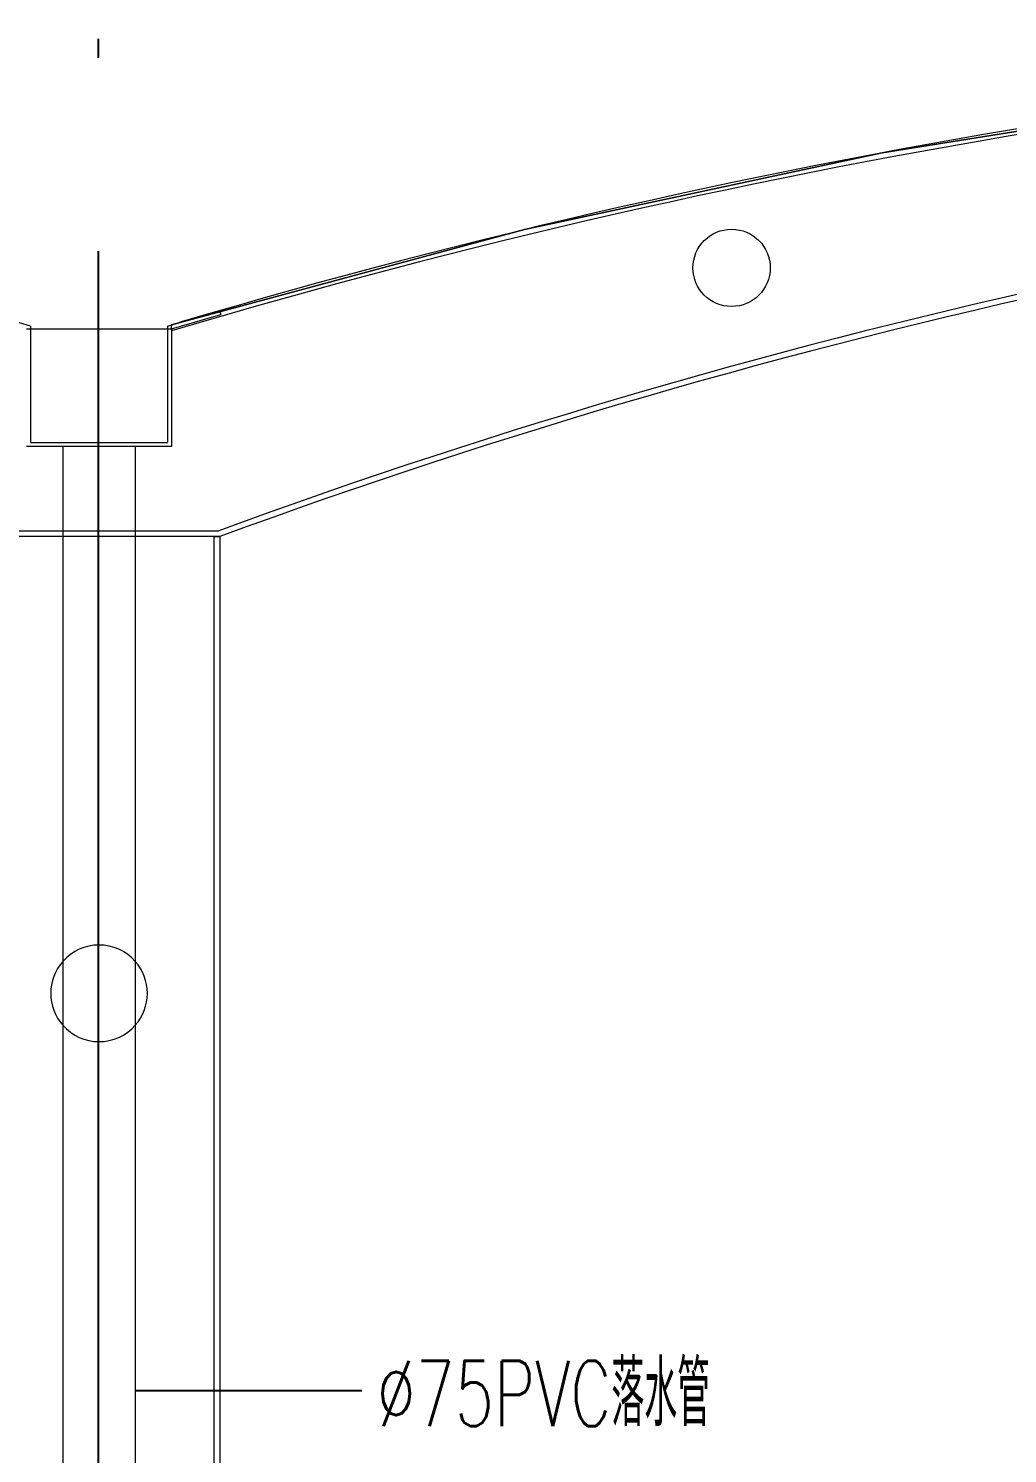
# Model space of a CAD drawing. Header units: millimetres. Extents: x -145765 to 32960, y 14307 to 133157.
# Drawn here: x 6301 to 7315, y 43460 to 44936 of the extents above; entities that cross this region are included whole.
import ezdxf

# ---------------------------------------------------------------- set-up
doc = ezdxf.new("R2010")
doc.units = ezdxf.units.MM
doc.header["$LTSCALE"] = 1000
doc.linetypes.add('DOTE', pattern=[2.42, 2, -0.2, 0.02, -0.2])
for name, color, linetype in [('A-AXIS-DOTE', 14, 'DOTE'), ('A-HATCH-1', 252, 'Continuous'), ('A-LIN-V', 9, 'Continuous'), ('PH-2D63', 86, 'Continuous')]:
    doc.layers.add(name, color=color, linetype=linetype)
doc.styles.add('标注', font='romans.shx', dxfattribs={"width": 0.7, "bigfont": 'gbcbig.shx'})
doc.dimstyles.new('ISO-25(标注）', dxfattribs={"dimtxt": 3.5, "dimasz": 0.5, "dimexe": 0.8, "dimexo": 0.5, "dimgap": 0.6, "dimtad": 1, "dimdec": 0, "dimzin": 1, "dimtxsty": '标注', "dimblk": 'ARCHTICK', "dimcen": 0, "dimclrd": 3, "dimclre": 3, "dimclrt": 256, "dimadec": 0, "dimazin": 0, "dimtfac": 0.8, "dimtdec": 0, "dimtofl": 0, "dimtmove": 2, "dimatfit": 3, "dimfxl": 0, "dimarcsym": 0})

# ---------------------------------------------------------------- blocks, each defined once
blk = doc.blocks.new('_ArchTick')
at = {"color": 0, "linetype": 'ByBlock', "const_width": 0.4}
blk.add_lwpolyline([(-0.5, -0.5), (0.5, 0.5)], dxfattribs=at)

msp = doc.modelspace()

# ---------------------------------------------------------------- linework, layer by layer
at = {"layer": 'A-AXIS-DOTE'}
msp.add_line((6374, 40285.2), (6374, 47243.3), dxfattribs=at)
at = {"layer": 'A-HATCH-1', "lineweight": 9, "extrusion": (0, 1, 0)}
for p, q in [((7185.2, 44807), (7559.1, 44867.1)), ((7559.1, 44867.1), (7185.2, 44807)), ((7559.1, 44867.1), (7185.2, 44807)), ((7185.2, 44807), (7559.1, 44867.1)), ((7185.2, 44807), (7559.1, 44867.1)), ((7559.1, 44867.1), (7185.2, 44807)), ((7559.1, 44867.1), (7185.2, 44807)), ((7185.2, 44807), (7559.1, 44867.1)), ((7185.2, 44807), (7559.1, 44867.1)), ((7559.1, 44867.1), (7185.2, 44807)), ((7559.1, 44867.1), (7185.2, 44807)), ((7185.2, 44807), (7559.1, 44867.1)), ((7185.2, 44807), (7559.1, 44867.1)), ((7559.1, 44867.1), (7185.2, 44807)), ((7559.1, 44867.1), (7185.2, 44807)), ((7185.2, 44807), (7559.1, 44867.1)), ((7185.2, 44807), (7559.1, 44867.1)), ((7559.1, 44867.1), (7185.2, 44807)), ((7559.1, 44867.1), (7185.2, 44807)), ((7185.2, 44807), (7559.1, 44867.1)), ((7185.2, 44807), (7559.1, 44867.1)), ((7559.1, 44867.1), (7185.2, 44807)), ((7559.1, 44867.1), (7185.2, 44807)), ((7185.2, 44807), (7559.1, 44867.1)), ((7559.1, 44867.1), (7185.2, 44807)), ((7185.2, 44807), (7559.1, 44867.1)), ((7559.1, 44867.1), (7185.2, 44807)), ((7185.2, 44807), (7559.1, 44867.1)), ((7559.1, 44867.1), (7185.2, 44807)), ((7185.2, 44807), (7559.1, 44867.1)), ((7559.1, 44867.1), (7185.2, 44807)), ((7185.2, 44807), (7559.1, 44867.1)), ((7185.2, 44807), (7559.1, 44867.1)), ((7559.1, 44867.1), (7185.2, 44807)), ((7559.1, 44867.1), (7185.2, 44807)), ((7185.2, 44807), (7559.1, 44867.1)), ((7185.2, 44807), (7559.1, 44867.1)), ((7559.1, 44867.1), (7185.2, 44807)), ((7559.1, 44867.1), (7185.2, 44807)), ((7185.2, 44807), (7559.1, 44867.1)), ((7185.2, 44807), (7559.1, 44867.1)), ((7559.1, 44867.1), (7185.2, 44807)), ((7559.1, 44867.1), (7185.2, 44807)), ((7185.2, 44807), (7559.1, 44867.1)), ((7185.2, 44807), (7559.1, 44867.1)), ((7559.1, 44867.1), (7185.2, 44807)), ((7559.1, 44867.1), (7185.2, 44807)), ((7185.2, 44807), (7559.1, 44867.1)), ((7185.2, 44807), (7559.1, 44867.1)), ((7559.1, 44867.1), (7185.2, 44807)), ((7559.1, 44867.1), (7185.2, 44807)), ((7185.2, 44807), (7559.1, 44867.1)), ((7185.2, 44807), (7559.1, 44867.1)), ((7559.1, 44867.1), (7185.2, 44807)), ((7559.1, 44867.1), (7185.2, 44807)), ((7185.2, 44807), (7559.1, 44867.1)), ((7185.2, 44807), (7559.1, 44867.1)), ((7559.1, 44867.1), (7185.2, 44807)), ((7559.1, 44867.1), (7185.2, 44807)), ((7185.2, 44807), (7559.1, 44867.1)), ((7185.2, 44807), (7559.1, 44867.1)), ((7559.1, 44867.1), (7185.2, 44807)), ((7559.1, 44867.1), (7185.2, 44807)), ((7185.2, 44807), (7559.1, 44867.1)), ((7559.1, 44867.1), (7185.2, 44807)), ((7185.2, 44807), (7559.1, 44867.1)), ((7559.1, 44867.1), (7185.2, 44807)), ((7185.2, 44807), (7559.1, 44867.1)), ((7559.1, 44867.1), (7185.2, 44807)), ((7185.2, 44807), (7559.1, 44867.1)), ((7559.1, 44867.1), (7185.2, 44807)), ((7185.2, 44807), (7559.1, 44867.1)), ((7185.2, 44807), (7559.1, 44867.1)), ((7559.1, 44867.1), (7185.2, 44807)), ((7559.1, 44867.1), (7185.2, 44807)), ((7185.2, 44807), (7559.1, 44867.1)), ((7185.2, 44807), (7559.1, 44867.1)), ((7559.1, 44867.1), (7185.2, 44807)), ((7559.1, 44867.1), (7185.2, 44807)), ((7185.2, 44807), (7559.1, 44867.1)), ((7185.2, 44807), (7559.1, 44867.1)), ((7559.1, 44867.1), (7185.2, 44807)), ((7559.1, 44867.1), (7185.2, 44807)), ((7185.2, 44807), (7559.1, 44867.1)), ((7185.2, 44807), (7559.1, 44867.1)), ((7559.1, 44867.1), (7185.2, 44807)), ((7559.1, 44867.1), (7185.2, 44807)), ((7185.2, 44807), (7559.1, 44867.1)), ((7185.2, 44807), (7559.1, 44867.1)), ((7559.1, 44867.1), (7185.2, 44807)), ((7559.1, 44867.1), (7185.2, 44807)), ((7185.2, 44807), (7559.1, 44867.1)), ((7185.2, 44807), (7559.1, 44867.1)), ((7559.1, 44867.1), (7185.2, 44807)), ((7559.1, 44867.1), (7185.2, 44807)), ((7185.2, 44807), (7559.1, 44867.1)), ((7185.2, 44807), (7559.1, 44867.1)), ((7559.1, 44867.1), (7185.2, 44807)), ((7559.1, 44867.1), (7185.2, 44807)), ((7185.2, 44807), (7559.1, 44867.1)), ((7185.2, 44807), (7559.1, 44867.1)), ((7559.1, 44867.1), (7185.2, 44807)), ((7559.1, 44867.1), (7185.2, 44807)), ((7185.2, 44807), (7559.1, 44867.1)), ((7559.1, 44867.1), (7185.2, 44807)), ((7185.2, 44807), (7559.1, 44867.1)), ((7559.1, 44867.1), (7185.2, 44807)), ((7185.2, 44807), (7559.1, 44867.1)), ((7559.1, 44867.1), (7185.2, 44807)), ((7185.2, 44807), (7559.1, 44867.1)), ((7559.1, 44867.1), (7185.2, 44807)), ((7185.2, 44807), (7559.1, 44867.1)), ((7185.2, 44807), (7559.1, 44867.1)), ((7559.1, 44867.1), (7185.2, 44807)), ((7559.1, 44867.1), (7185.2, 44807)), ((7185.2, 44807), (7559.1, 44867.1)), ((7185.2, 44807), (7559.1, 44867.1)), ((7559.1, 44867.1), (7185.2, 44807)), ((7559.1, 44867.1), (7185.2, 44807)), ((7185.2, 44807), (7559.1, 44867.1)), ((7185.2, 44807), (7559.1, 44867.1)), ((7559.1, 44867.1), (7185.2, 44807)), ((7559.1, 44867.1), (7185.2, 44807)), ((7185.2, 44807), (7559.1, 44867.1)), ((7185.2, 44807), (7559.1, 44867.1)), ((7559.1, 44867.1), (7185.2, 44807)), ((7559.1, 44867.1), (7185.2, 44807)), ((7185.2, 44807), (7559.1, 44867.1)), ((7185.2, 44807), (7559.1, 44867.1)), ((7559.1, 44867.1), (7185.2, 44807)), ((7559.1, 44867.1), (7185.2, 44807)), ((7185.2, 44807), (7559.1, 44867.1)), ((7185.2, 44807), (7559.1, 44867.1)), ((7559.1, 44867.1), (7185.2, 44807)), ((7559.1, 44867.1), (7185.2, 44807)), ((7185.2, 44807), (7559.1, 44867.1)), ((7185.2, 44807), (7559.1, 44867.1)), ((7559.1, 44867.1), (7185.2, 44807)), ((7559.1, 44867.1), (7185.2, 44807)), ((7185.2, 44807), (7559.1, 44867.1)), ((7185.2, 44807), (7559.1, 44867.1)), ((7559.1, 44867.1), (7185.2, 44807)), ((7559.1, 44867.1), (7185.2, 44807)), ((7185.2, 44807), (7559.1, 44867.1)), ((7559.1, 44867.1), (7185.2, 44807)), ((7185.2, 44807), (7559.1, 44867.1)), ((7559.1, 44867.1), (7185.2, 44807)), ((7185.2, 44807), (7559.1, 44867.1)), ((7559.1, 44867.1), (7185.2, 44807)), ((7185.2, 44807), (7559.1, 44867.1)), ((7559.1, 44867.1), (7185.2, 44807)), ((7185.2, 44807), (7559.1, 44867.1)), ((7185.2, 44807), (7559.1, 44867.1)), ((7559.1, 44867.1), (7185.2, 44807)), ((7559.1, 44867.1), (7185.2, 44807)), ((7185.2, 44807), (7559.1, 44867.1)), ((7185.2, 44807), (7559.1, 44867.1)), ((7559.1, 44867.1), (7185.2, 44807)), ((7559.1, 44867.1), (7185.2, 44807)), ((7185.2, 44807), (7559.1, 44867.1)), ((7185.2, 44807), (7559.1, 44867.1)), ((7559.1, 44867.1), (7185.2, 44807)), ((7559.1, 44867.1), (7185.2, 44807)), ((7185.2, 44807), (7559.1, 44867.1)), ((7185.2, 44807), (7559.1, 44867.1)), ((7559.1, 44867.1), (7185.2, 44807)), ((7559.1, 44867.1), (7185.2, 44807)), ((7185.2, 44807), (7559.1, 44867.1)), ((7185.2, 44807), (7559.1, 44867.1)), ((7559.1, 44867.1), (7185.2, 44807)), ((7559.1, 44867.1), (7185.2, 44807)), ((7185.2, 44807), (7559.1, 44867.1)), ((7185.2, 44807), (7559.1, 44867.1)), ((7559.1, 44867.1), (7185.2, 44807)), ((7559.1, 44867.1), (7185.2, 44807)), ((7185.2, 44807), (7559.1, 44867.1)), ((7185.2, 44807), (7559.1, 44867.1)), ((7559.1, 44867.1), (7185.2, 44807)), ((7559.1, 44867.1), (7185.2, 44807)), ((7185.2, 44807), (7559.1, 44867.1)), ((7185.2, 44807), (7559.1, 44867.1)), ((7559.1, 44867.1), (7185.2, 44807)), ((7559.1, 44867.1), (7185.2, 44807)), ((7185.2, 44807), (7559.1, 44867.1)), ((7559.1, 44867.1), (7185.2, 44807)), ((7185.2, 44807), (7559.1, 44867.1)), ((7559.1, 44867.1), (7185.2, 44807)), ((7185.2, 44807), (7559.1, 44867.1)), ((7559.1, 44867.1), (7185.2, 44807)), ((7185.2, 44807), (7559.1, 44867.1)), ((7559.1, 44867.1), (7185.2, 44807)), ((7185.2, 44807), (7559.1, 44867.1)), ((7185.2, 44807), (7559.1, 44867.1)), ((7559.1, 44867.1), (7185.2, 44807)), ((7559.1, 44867.1), (7185.2, 44807)), ((7185.2, 44807), (7559.1, 44867.1)), ((7185.2, 44807), (7559.1, 44867.1)), ((7559.1, 44867.1), (7185.2, 44807)), ((7559.1, 44867.1), (7185.2, 44807)), ((7185.2, 44807), (7559.1, 44867.1)), ((7185.2, 44807), (7559.1, 44867.1)), ((7559.1, 44867.1), (7185.2, 44807)), ((7559.1, 44867.1), (7185.2, 44807)), ((7185.2, 44807), (7559.1, 44867.1)), ((7185.2, 44807), (7559.1, 44867.1)), ((7559.1, 44867.1), (7185.2, 44807)), ((7559.1, 44867.1), (7185.2, 44807)), ((7185.2, 44807), (7559.1, 44867.1)), ((7185.2, 44807), (7559.1, 44867.1)), ((7559.1, 44867.1), (7185.2, 44807)), ((7559.1, 44867.1), (7185.2, 44807)), ((7185.2, 44807), (7559.1, 44867.1)), ((7185.2, 44807), (7559.1, 44867.1)), ((7559.1, 44867.1), (7185.2, 44807)), ((7559.1, 44867.1), (7185.2, 44807)), ((7185.2, 44807), (7559.1, 44867.1)), ((7185.2, 44807), (7559.1, 44867.1)), ((7559.1, 44867.1), (7185.2, 44807)), ((7559.1, 44867.1), (7185.2, 44807)), ((7185.2, 44807), (7559.1, 44867.1)), ((7185.2, 44807), (7559.1, 44867.1)), ((7559.1, 44867.1), (7185.2, 44807)), ((7559.1, 44867.1), (7185.2, 44807)), ((7185.2, 44807), (7559.1, 44867.1)), ((7559.1, 44867.1), (7185.2, 44807)), ((7185.2, 44807), (7559.1, 44867.1)), ((7559.1, 44867.1), (7185.2, 44807)), ((7185.2, 44807), (7559.1, 44867.1)), ((7559.1, 44867.1), (7185.2, 44807)), ((7185.2, 44807), (7559.1, 44867.1)), ((7559.1, 44867.1), (7185.2, 44807)), ((7185.2, 44807), (7559.1, 44867.1)), ((7185.2, 44807), (7559.1, 44867.1)), ((7559.1, 44867.1), (7185.2, 44807)), ((7559.1, 44867.1), (7185.2, 44807)), ((7185.2, 44807), (7559.1, 44867.1)), ((7185.2, 44807), (7559.1, 44867.1)), ((7559.1, 44867.1), (7185.2, 44807)), ((7559.1, 44867.1), (7185.2, 44807)), ((7185.2, 44807), (7559.1, 44867.1)), ((7185.2, 44807), (7559.1, 44867.1)), ((7559.1, 44867.1), (7185.2, 44807)), ((7559.1, 44867.1), (7185.2, 44807)), ((7185.2, 44807), (7559.1, 44867.1)), ((7185.2, 44807), (7559.1, 44867.1)), ((7559.1, 44867.1), (7185.2, 44807)), ((7559.1, 44867.1), (7185.2, 44807)), ((7185.2, 44807), (7559.1, 44867.1)), ((7185.2, 44807), (7559.1, 44867.1)), ((7559.1, 44867.1), (7185.2, 44807)), ((7559.1, 44867.1), (7185.2, 44807)), ((7185.2, 44807), (7559.1, 44867.1)), ((7185.2, 44807), (7559.1, 44867.1)), ((7559.1, 44867.1), (7185.2, 44807)), ((7559.1, 44867.1), (7185.2, 44807)), ((7185.2, 44807), (7559.1, 44867.1)), ((7185.2, 44807), (7559.1, 44867.1)), ((7559.1, 44867.1), (7185.2, 44807)), ((7559.1, 44867.1), (7185.2, 44807)), ((7185.2, 44807), (7559.1, 44867.1)), ((7185.2, 44807), (7559.1, 44867.1)), ((7559.1, 44867.1), (7185.2, 44807)), ((7559.1, 44867.1), (7185.2, 44807)), ((7185.2, 44807), (7559.1, 44867.1)), ((7559.1, 44867.1), (7185.2, 44807)), ((7185.2, 44807), (7559.1, 44867.1)), ((7559.1, 44867.1), (7185.2, 44807)), ((7185.2, 44807), (7559.1, 44867.1)), ((7559.1, 44867.1), (7185.2, 44807)), ((7185.2, 44807), (7559.1, 44867.1)), ((7559.1, 44867.1), (7185.2, 44807)), ((7185.2, 44807), (7559.1, 44867.1)), ((7185.2, 44807), (7559.1, 44867.1)), ((7559.1, 44867.1), (7185.2, 44807)), ((7559.1, 44867.1), (7185.2, 44807)), ((7185.2, 44807), (7559.1, 44867.1)), ((7185.2, 44807), (7559.1, 44867.1)), ((7559.1, 44867.1), (7185.2, 44807)), ((7559.1, 44867.1), (7185.2, 44807)), ((7185.2, 44807), (7559.1, 44867.1)), ((7185.2, 44807), (7559.1, 44867.1)), ((7559.1, 44867.1), (7185.2, 44807)), ((7559.1, 44867.1), (7185.2, 44807)), ((7185.2, 44807), (7559.1, 44867.1)), ((7185.2, 44807), (7559.1, 44867.1)), ((7559.1, 44867.1), (7185.2, 44807)), ((7559.1, 44867.1), (7185.2, 44807)), ((7185.2, 44807), (7559.1, 44867.1)), ((7185.2, 44807), (7559.1, 44867.1)), ((7559.1, 44867.1), (7185.2, 44807)), ((7559.1, 44867.1), (7185.2, 44807)), ((7185.2, 44807), (7559.1, 44867.1)), ((7185.2, 44807), (7559.1, 44867.1)), ((7559.1, 44867.1), (7185.2, 44807)), ((7559.1, 44867.1), (7185.2, 44807)), ((7185.2, 44807), (7559.1, 44867.1)), ((7185.2, 44807), (7559.1, 44867.1)), ((7559.1, 44867.1), (7185.2, 44807)), ((7559.1, 44867.1), (7185.2, 44807)), ((7185.2, 44807), (7559.1, 44867.1)), ((7185.2, 44807), (7559.1, 44867.1)), ((7559.1, 44867.1), (7185.2, 44807)), ((7559.1, 44867.1), (7185.2, 44807)), ((7185.2, 44807), (7559.1, 44867.1)), ((7559.1, 44867.1), (7185.2, 44807)), ((7185.2, 44807), (7559.1, 44867.1)), ((7559.1, 44867.1), (7185.2, 44807)), ((7185.2, 44807), (7559.1, 44867.1)), ((7559.1, 44867.1), (7185.2, 44807)), ((7185.2, 44807), (7559.1, 44867.1)), ((7559.1, 44867.1), (7185.2, 44807)), ((7185.2, 44807), (7559.1, 44867.1)), ((7185.2, 44807), (7559.1, 44867.1)), ((7559.1, 44867.1), (7185.2, 44807)), ((7559.1, 44867.1), (7185.2, 44807)), ((7185.2, 44807), (7559.1, 44867.1)), ((7185.2, 44807), (7559.1, 44867.1)), ((7559.1, 44867.1), (7185.2, 44807)), ((7559.1, 44867.1), (7185.2, 44807)), ((7185.2, 44807), (7559.1, 44867.1)), ((6815, 44727.5), (7185.2, 44807)), ((7185.2, 44807), (6815, 44727.5)), ((7185.2, 44807), (6815, 44727.5)), ((6815, 44727.5), (7185.2, 44807)), ((6815, 44727.5), (7185.2, 44807)), ((7185.2, 44807), (6815, 44727.5)), ((7185.2, 44807), (6815, 44727.5)), ((6815, 44727.5), (7185.2, 44807)), ((6815, 44727.5), (7185.2, 44807)), ((7185.2, 44807), (6815, 44727.5)), ((7185.2, 44807), (6815, 44727.5)), ((6815, 44727.5), (7185.2, 44807)), ((6815, 44727.5), (7185.2, 44807)), ((7185.2, 44807), (6815, 44727.5)), ((7185.2, 44807), (6815, 44727.5)), ((6815, 44727.5), (7185.2, 44807)), ((6815, 44727.5), (7185.2, 44807)), ((7185.2, 44807), (6815, 44727.5)), ((7185.2, 44807), (6815, 44727.5)), ((6815, 44727.5), (7185.2, 44807)), ((6815, 44727.5), (7185.2, 44807)), ((7185.2, 44807), (6815, 44727.5)), ((7185.2, 44807), (6815, 44727.5)), ((6815, 44727.5), (7185.2, 44807)), ((6815, 44727.5), (7185.2, 44807)), ((7185.2, 44807), (6815, 44727.5)), ((7185.2, 44807), (6815, 44727.5)), ((6815, 44727.5), (7185.2, 44807)), ((6815, 44727.5), (7185.2, 44807)), ((7185.2, 44807), (6815, 44727.5)), ((7185.2, 44807), (6815, 44727.5)), ((6815, 44727.5), (7185.2, 44807)), ((6815, 44727.5), (7185.2, 44807)), ((7185.2, 44807), (6815, 44727.5)), ((7185.2, 44807), (6815, 44727.5)), ((6815, 44727.5), (7185.2, 44807)), ((6815, 44727.5), (7185.2, 44807)), ((7185.2, 44807), (6815, 44727.5)), ((7185.2, 44807), (6815, 44727.5)), ((6815, 44727.5), (7185.2, 44807)), ((6815, 44727.5), (7185.2, 44807)), ((7185.2, 44807), (6815, 44727.5)), ((7185.2, 44807), (6815, 44727.5)), ((6815, 44727.5), (7185.2, 44807)), ((6815, 44727.5), (7185.2, 44807)), ((7185.2, 44807), (6815, 44727.5)), ((7185.2, 44807), (6815, 44727.5)), ((6815, 44727.5), (7185.2, 44807)), ((6815, 44727.5), (7185.2, 44807)), ((7185.2, 44807), (6815, 44727.5)), ((7185.2, 44807), (6815, 44727.5)), ((6815, 44727.5), (7185.2, 44807)), ((6815, 44727.5), (7185.2, 44807)), ((7185.2, 44807), (6815, 44727.5)), ((7185.2, 44807), (6815, 44727.5)), ((6815, 44727.5), (7185.2, 44807)), ((6815, 44727.5), (7185.2, 44807)), ((7185.2, 44807), (6815, 44727.5)), ((7185.2, 44807), (6815, 44727.5)), ((6815, 44727.5), (7185.2, 44807)), ((6815, 44727.5), (7185.2, 44807)), ((7185.2, 44807), (6815, 44727.5)), ((7185.2, 44807), (6815, 44727.5)), ((6815, 44727.5), (7185.2, 44807)), ((6815, 44727.5), (7185.2, 44807)), ((7185.2, 44807), (6815, 44727.5)), ((7185.2, 44807), (6815, 44727.5)), ((6815, 44727.5), (7185.2, 44807)), ((6815, 44727.5), (7185.2, 44807)), ((7185.2, 44807), (6815, 44727.5)), ((7185.2, 44807), (6815, 44727.5)), ((6815, 44727.5), (7185.2, 44807)), ((6815, 44727.5), (7185.2, 44807)), ((7185.2, 44807), (6815, 44727.5)), ((7185.2, 44807), (6815, 44727.5)), ((6815, 44727.5), (7185.2, 44807)), ((6815, 44727.5), (7185.2, 44807)), ((7185.2, 44807), (6815, 44727.5)), ((7185.2, 44807), (6815, 44727.5)), ((6815, 44727.5), (7185.2, 44807)), ((6815, 44727.5), (7185.2, 44807)), ((7185.2, 44807), (6815, 44727.5)), ((7185.2, 44807), (6815, 44727.5)), ((6815, 44727.5), (7185.2, 44807)), ((6815, 44727.5), (7185.2, 44807)), ((7185.2, 44807), (6815, 44727.5)), ((7185.2, 44807), (6815, 44727.5)), ((6815, 44727.5), (7185.2, 44807)), ((6815, 44727.5), (7185.2, 44807)), ((7185.2, 44807), (6815, 44727.5)), ((7185.2, 44807), (6815, 44727.5)), ((6815, 44727.5), (7185.2, 44807)), ((6815, 44727.5), (7185.2, 44807)), ((7185.2, 44807), (6815, 44727.5)), ((7185.2, 44807), (6815, 44727.5)), ((6815, 44727.5), (7185.2, 44807)), ((6815, 44727.5), (7185.2, 44807)), ((7185.2, 44807), (6815, 44727.5)), ((7185.2, 44807), (6815, 44727.5)), ((6815, 44727.5), (7185.2, 44807)), ((6815, 44727.5), (7185.2, 44807)), ((7185.2, 44807), (6815, 44727.5)), ((7185.2, 44807), (6815, 44727.5)), ((6815, 44727.5), (7185.2, 44807)), ((6815, 44727.5), (7185.2, 44807)), ((7185.2, 44807), (6815, 44727.5)), ((7185.2, 44807), (6815, 44727.5)), ((6815, 44727.5), (7185.2, 44807)), ((6815, 44727.5), (7185.2, 44807)), ((7185.2, 44807), (6815, 44727.5)), ((7185.2, 44807), (6815, 44727.5)), ((6815, 44727.5), (7185.2, 44807)), ((6815, 44727.5), (7185.2, 44807)), ((7185.2, 44807), (6815, 44727.5)), ((7185.2, 44807), (6815, 44727.5)), ((6815, 44727.5), (7185.2, 44807)), ((6815, 44727.5), (7185.2, 44807)), ((7185.2, 44807), (6815, 44727.5)), ((7185.2, 44807), (6815, 44727.5)), ((6815, 44727.5), (7185.2, 44807)), ((6815, 44727.5), (7185.2, 44807)), ((7185.2, 44807), (6815, 44727.5)), ((7185.2, 44807), (6815, 44727.5)), ((6815, 44727.5), (7185.2, 44807)), ((6815, 44727.5), (7185.2, 44807)), ((7185.2, 44807), (6815, 44727.5)), ((7185.2, 44807), (6815, 44727.5)), ((6815, 44727.5), (7185.2, 44807)), ((6815, 44727.5), (7185.2, 44807)), ((7185.2, 44807), (6815, 44727.5)), ((7185.2, 44807), (6815, 44727.5)), ((6815, 44727.5), (7185.2, 44807)), ((6815, 44727.5), (7185.2, 44807)), ((7185.2, 44807), (6815, 44727.5)), ((7185.2, 44807), (6815, 44727.5)), ((6815, 44727.5), (7185.2, 44807)), ((6815, 44727.5), (7185.2, 44807)), ((7185.2, 44807), (6815, 44727.5)), ((7185.2, 44807), (6815, 44727.5)), ((6815, 44727.5), (7185.2, 44807)), ((6815, 44727.5), (7185.2, 44807)), ((7185.2, 44807), (6815, 44727.5)), ((7185.2, 44807), (6815, 44727.5)), ((6815, 44727.5), (7185.2, 44807)), ((6815, 44727.5), (7185.2, 44807)), ((7185.2, 44807), (6815, 44727.5)), ((7185.2, 44807), (6815, 44727.5)), ((6815, 44727.5), (7185.2, 44807)), ((6815, 44727.5), (7185.2, 44807)), ((7185.2, 44807), (6815, 44727.5)), ((7185.2, 44807), (6815, 44727.5)), ((6815, 44727.5), (7185.2, 44807)), ((6815, 44727.5), (7185.2, 44807)), ((7185.2, 44807), (6815, 44727.5)), ((7185.2, 44807), (6815, 44727.5)), ((6815, 44727.5), (7185.2, 44807)), ((6815, 44727.5), (7185.2, 44807)), ((7185.2, 44807), (6815, 44727.5)), ((7185.2, 44807), (6815, 44727.5)), ((6815, 44727.5), (7185.2, 44807)), ((6815, 44727.5), (7185.2, 44807)), ((7185.2, 44807), (6815, 44727.5)), ((7185.2, 44807), (6815, 44727.5)), ((6815, 44727.5), (7185.2, 44807)), ((6815, 44727.5), (7185.2, 44807)), ((7185.2, 44807), (6815, 44727.5)), ((7185.2, 44807), (6815, 44727.5)), ((6815, 44727.5), (7185.2, 44807)), ((6815, 44727.5), (7185.2, 44807)), ((7185.2, 44807), (6815, 44727.5)), ((7185.2, 44807), (6815, 44727.5)), ((6815, 44727.5), (7185.2, 44807)), ((6815, 44727.5), (7185.2, 44807)), ((7185.2, 44807), (6815, 44727.5)), ((7185.2, 44807), (6815, 44727.5)), ((6815, 44727.5), (7185.2, 44807)), ((6815, 44727.5), (7185.2, 44807)), ((7185.2, 44807), (6815, 44727.5)), ((7185.2, 44807), (6815, 44727.5)), ((6815, 44727.5), (7185.2, 44807)), ((6815, 44727.5), (7185.2, 44807)), ((7185.2, 44807), (6815, 44727.5)), ((7185.2, 44807), (6815, 44727.5)), ((6815, 44727.5), (7185.2, 44807)), ((6815, 44727.5), (7185.2, 44807)), ((7185.2, 44807), (6815, 44727.5)), ((7185.2, 44807), (6815, 44727.5)), ((6815, 44727.5), (7185.2, 44807)), ((6815, 44727.5), (7185.2, 44807)), ((7185.2, 44807), (6815, 44727.5)), ((7185.2, 44807), (6815, 44727.5)), ((6815, 44727.5), (7185.2, 44807)), ((6815, 44727.5), (7185.2, 44807)), ((7185.2, 44807), (6815, 44727.5)), ((7185.2, 44807), (6815, 44727.5)), ((6815, 44727.5), (7185.2, 44807)), ((6815, 44727.5), (7185.2, 44807)), ((7185.2, 44807), (6815, 44727.5)), ((7185.2, 44807), (6815, 44727.5)), ((6815, 44727.5), (7185.2, 44807)), ((6815, 44727.5), (7185.2, 44807)), ((7185.2, 44807), (6815, 44727.5)), ((7185.2, 44807), (6815, 44727.5)), ((6815, 44727.5), (7185.2, 44807)), ((6815, 44727.5), (7185.2, 44807)), ((7185.2, 44807), (6815, 44727.5)), ((7185.2, 44807), (6815, 44727.5)), ((6815, 44727.5), (7185.2, 44807)), ((6815, 44727.5), (7185.2, 44807)), ((7185.2, 44807), (6815, 44727.5)), ((7185.2, 44807), (6815, 44727.5)), ((6815, 44727.5), (7185.2, 44807)), ((6815, 44727.5), (7185.2, 44807)), ((7185.2, 44807), (6815, 44727.5)), ((7185.2, 44807), (6815, 44727.5)), ((6815, 44727.5), (7185.2, 44807)), ((6815, 44727.5), (7185.2, 44807)), ((7185.2, 44807), (6815, 44727.5)), ((7185.2, 44807), (6815, 44727.5)), ((6815, 44727.5), (7185.2, 44807)), ((6815, 44727.5), (7185.2, 44807)), ((7185.2, 44807), (6815, 44727.5)), ((7185.2, 44807), (6815, 44727.5)), ((6815, 44727.5), (7185.2, 44807)), ((6815, 44727.5), (7185.2, 44807)), ((7185.2, 44807), (6815, 44727.5)), ((7185.2, 44807), (6815, 44727.5)), ((6815, 44727.5), (7185.2, 44807)), ((6815, 44727.5), (7185.2, 44807)), ((7185.2, 44807), (6815, 44727.5)), ((7185.2, 44807), (6815, 44727.5)), ((6815, 44727.5), (7185.2, 44807)), ((6815, 44727.5), (7185.2, 44807)), ((7185.2, 44807), (6815, 44727.5)), ((7185.2, 44807), (6815, 44727.5)), ((6815, 44727.5), (7185.2, 44807)), ((6815, 44727.5), (7185.2, 44807)), ((7185.2, 44807), (6815, 44727.5)), ((7185.2, 44807), (6815, 44727.5)), ((6815, 44727.5), (7185.2, 44807)), ((6815, 44727.5), (7185.2, 44807)), ((7185.2, 44807), (6815, 44727.5)), ((7185.2, 44807), (6815, 44727.5)), ((6815, 44727.5), (7185.2, 44807)), ((6815, 44727.5), (7185.2, 44807)), ((7185.2, 44807), (6815, 44727.5)), ((7185.2, 44807), (6815, 44727.5)), ((6815, 44727.5), (7185.2, 44807)), ((6815, 44727.5), (7185.2, 44807)), ((7185.2, 44807), (6815, 44727.5)), ((7185.2, 44807), (6815, 44727.5)), ((6815, 44727.5), (7185.2, 44807)), ((6815, 44727.5), (7185.2, 44807)), ((7185.2, 44807), (6815, 44727.5)), ((7185.2, 44807), (6815, 44727.5)), ((6815, 44727.5), (7185.2, 44807)), ((6815, 44727.5), (7185.2, 44807)), ((7185.2, 44807), (6815, 44727.5)), ((7185.2, 44807), (6815, 44727.5)), ((6815, 44727.5), (7185.2, 44807)), ((6815, 44727.5), (7185.2, 44807)), ((7185.2, 44807), (6815, 44727.5)), ((7185.2, 44807), (6815, 44727.5)), ((6815, 44727.5), (7185.2, 44807)), ((6815, 44727.5), (7185.2, 44807)), ((7185.2, 44807), (6815, 44727.5)), ((7185.2, 44807), (6815, 44727.5)), ((6815, 44727.5), (7185.2, 44807)), ((6815, 44727.5), (7185.2, 44807)), ((7185.2, 44807), (6815, 44727.5)), ((7185.2, 44807), (6815, 44727.5)), ((6815, 44727.5), (7185.2, 44807)), ((6815, 44727.5), (7185.2, 44807)), ((7185.2, 44807), (6815, 44727.5)), ((7185.2, 44807), (6815, 44727.5)), ((6815, 44727.5), (7185.2, 44807)), ((6815, 44727.5), (7185.2, 44807)), ((7185.2, 44807), (6815, 44727.5)), ((7185.2, 44807), (6815, 44727.5)), ((6815, 44727.5), (7185.2, 44807)), ((6815, 44727.5), (7185.2, 44807)), ((7185.2, 44807), (6815, 44727.5)), ((7185.2, 44807), (6815, 44727.5)), ((6815, 44727.5), (7185.2, 44807)), ((6815, 44727.5), (7185.2, 44807)), ((7185.2, 44807), (6815, 44727.5)), ((7185.2, 44807), (6815, 44727.5)), ((6815, 44727.5), (7185.2, 44807)), ((6815, 44727.5), (7185.2, 44807)), ((7185.2, 44807), (6815, 44727.5)), ((7185.2, 44807), (6815, 44727.5)), ((6815, 44727.5), (7185.2, 44807)), ((6815, 44727.5), (7185.2, 44807)), ((7185.2, 44807), (6815, 44727.5)), ((7185.2, 44807), (6815, 44727.5)), ((6815, 44727.5), (7185.2, 44807)), ((6815, 44727.5), (7185.2, 44807)), ((7185.2, 44807), (6815, 44727.5)), ((7185.2, 44807), (6815, 44727.5)), ((6815, 44727.5), (7185.2, 44807)), ((6815, 44727.5), (7185.2, 44807)), ((7185.2, 44807), (6815, 44727.5)), ((7185.2, 44807), (6815, 44727.5)), ((6815, 44727.5), (7185.2, 44807)), ((6815, 44727.5), (7185.2, 44807)), ((7185.2, 44807), (6815, 44727.5)), ((7185.2, 44807), (6815, 44727.5)), ((6815, 44727.5), (7185.2, 44807)), ((6815, 44727.5), (7185.2, 44807)), ((7185.2, 44807), (6815, 44727.5)), ((7185.2, 44807), (6815, 44727.5)), ((6815, 44727.5), (7185.2, 44807)), ((6815, 44727.5), (7185.2, 44807)), ((7185.2, 44807), (6815, 44727.5)), ((7185.2, 44807), (6815, 44727.5)), ((6815, 44727.5), (7185.2, 44807)), ((6815, 44727.5), (7185.2, 44807)), ((7185.2, 44807), (6815, 44727.5)), ((7185.2, 44807), (6815, 44727.5)), ((6815, 44727.5), (7185.2, 44807)), ((6449.5, 44628.8), (6815, 44727.5)), ((6815, 44727.5), (6449.5, 44628.8)), ((6815, 44727.5), (6449.5, 44628.8)), ((6449.5, 44628.8), (6815, 44727.5)), ((6449.5, 44628.8), (6815, 44727.5)), ((6815, 44727.5), (6449.5, 44628.8)), ((6815, 44727.5), (6449.5, 44628.8)), ((6449.5, 44628.8), (6815, 44727.5)), ((6449.5, 44628.8), (6815, 44727.5)), ((6815, 44727.5), (6449.5, 44628.8)), ((6815, 44727.5), (6449.5, 44628.8)), ((6449.5, 44628.8), (6815, 44727.5)), ((6449.5, 44628.8), (6815, 44727.5)), ((6815, 44727.5), (6449.5, 44628.8)), ((6815, 44727.5), (6449.5, 44628.8)), ((6449.5, 44628.8), (6815, 44727.5)), ((6449.5, 44628.8), (6815, 44727.5)), ((6815, 44727.5), (6449.5, 44628.8)), ((6815, 44727.5), (6449.5, 44628.8)), ((6449.5, 44628.8), (6815, 44727.5)), ((6449.5, 44628.8), (6815, 44727.5)), ((6815, 44727.5), (6449.5, 44628.8)), ((6815, 44727.5), (6449.5, 44628.8)), ((6449.5, 44628.8), (6815, 44727.5)), ((6449.5, 44628.8), (6815, 44727.5)), ((6815, 44727.5), (6449.5, 44628.8)), ((6815, 44727.5), (6449.5, 44628.8)), ((6449.5, 44628.8), (6815, 44727.5)), ((6449.5, 44628.8), (6815, 44727.5)), ((6815, 44727.5), (6449.5, 44628.8)), ((6815, 44727.5), (6449.5, 44628.8)), ((6449.5, 44628.8), (6815, 44727.5)), ((6449.5, 44628.8), (6815, 44727.5)), ((6815, 44727.5), (6449.5, 44628.8)), ((6815, 44727.5), (6449.5, 44628.8)), ((6449.5, 44628.8), (6815, 44727.5)), ((6449.5, 44628.8), (6815, 44727.5)), ((6815, 44727.5), (6449.5, 44628.8)), ((6815, 44727.5), (6449.5, 44628.8)), ((6449.5, 44628.8), (6815, 44727.5)), ((6449.5, 44628.8), (6815, 44727.5)), ((6815, 44727.5), (6449.5, 44628.8)), ((6815, 44727.5), (6449.5, 44628.8)), ((6449.5, 44628.8), (6815, 44727.5)), ((6449.5, 44628.8), (6815, 44727.5)), ((6815, 44727.5), (6449.5, 44628.8)), ((6815, 44727.5), (6449.5, 44628.8)), ((6449.5, 44628.8), (6815, 44727.5)), ((6449.5, 44628.8), (6815, 44727.5)), ((6815, 44727.5), (6449.5, 44628.8)), ((6815, 44727.5), (6449.5, 44628.8)), ((6449.5, 44628.8), (6815, 44727.5)), ((6449.5, 44628.8), (6815, 44727.5)), ((6815, 44727.5), (6449.5, 44628.8)), ((6815, 44727.5), (6449.5, 44628.8)), ((6449.5, 44628.8), (6815, 44727.5)), ((6449.5, 44628.8), (6815, 44727.5)), ((6815, 44727.5), (6449.5, 44628.8)), ((6815, 44727.5), (6449.5, 44628.8)), ((6449.5, 44628.8), (6815, 44727.5)), ((6449.5, 44628.8), (6815, 44727.5)), ((6815, 44727.5), (6449.5, 44628.8)), ((6815, 44727.5), (6449.5, 44628.8)), ((6449.5, 44628.8), (6815, 44727.5)), ((6449.5, 44628.8), (6815, 44727.5)), ((6815, 44727.5), (6449.5, 44628.8)), ((6815, 44727.5), (6449.5, 44628.8)), ((6449.5, 44628.8), (6815, 44727.5)), ((6449.5, 44628.8), (6815, 44727.5)), ((6815, 44727.5), (6449.5, 44628.8)), ((6815, 44727.5), (6449.5, 44628.8)), ((6449.5, 44628.8), (6815, 44727.5)), ((6449.5, 44628.8), (6815, 44727.5)), ((6815, 44727.5), (6449.5, 44628.8)), ((6815, 44727.5), (6449.5, 44628.8)), ((6449.5, 44628.8), (6815, 44727.5)), ((6449.5, 44628.8), (6815, 44727.5)), ((6815, 44727.5), (6449.5, 44628.8)), ((6815, 44727.5), (6449.5, 44628.8)), ((6449.5, 44628.8), (6815, 44727.5)), ((6449.5, 44628.8), (6815, 44727.5)), ((6815, 44727.5), (6449.5, 44628.8)), ((6815, 44727.5), (6449.5, 44628.8)), ((6449.5, 44628.8), (6815, 44727.5)), ((6449.5, 44628.8), (6815, 44727.5)), ((6815, 44727.5), (6449.5, 44628.8)), ((6815, 44727.5), (6449.5, 44628.8)), ((6449.5, 44628.8), (6815, 44727.5)), ((6449.5, 44628.8), (6815, 44727.5)), ((6815, 44727.5), (6449.5, 44628.8)), ((6815, 44727.5), (6449.5, 44628.8)), ((6449.5, 44628.8), (6815, 44727.5)), ((6449.5, 44628.8), (6815, 44727.5)), ((6815, 44727.5), (6449.5, 44628.8)), ((6815, 44727.5), (6449.5, 44628.8)), ((6449.5, 44628.8), (6815, 44727.5)), ((6449.5, 44628.8), (6815, 44727.5)), ((6815, 44727.5), (6449.5, 44628.8)), ((6815, 44727.5), (6449.5, 44628.8)), ((6449.5, 44628.8), (6815, 44727.5)), ((6449.5, 44628.8), (6815, 44727.5)), ((6815, 44727.5), (6449.5, 44628.8)), ((6815, 44727.5), (6449.5, 44628.8)), ((6449.5, 44628.8), (6815, 44727.5)), ((6449.5, 44628.8), (6815, 44727.5)), ((6815, 44727.5), (6449.5, 44628.8)), ((6815, 44727.5), (6449.5, 44628.8)), ((6449.5, 44628.8), (6815, 44727.5)), ((6449.5, 44628.8), (6815, 44727.5)), ((6815, 44727.5), (6449.5, 44628.8)), ((6815, 44727.5), (6449.5, 44628.8)), ((6449.5, 44628.8), (6815, 44727.5)), ((6449.5, 44628.8), (6815, 44727.5)), ((6815, 44727.5), (6449.5, 44628.8)), ((6815, 44727.5), (6449.5, 44628.8)), ((6449.5, 44628.8), (6815, 44727.5)), ((6449.5, 44628.8), (6815, 44727.5)), ((6815, 44727.5), (6449.5, 44628.8)), ((6815, 44727.5), (6449.5, 44628.8)), ((6449.5, 44628.8), (6815, 44727.5)), ((6449.5, 44628.8), (6815, 44727.5)), ((6815, 44727.5), (6449.5, 44628.8)), ((6815, 44727.5), (6449.5, 44628.8)), ((6449.5, 44628.8), (6815, 44727.5)), ((6449.5, 44628.8), (6815, 44727.5)), ((6815, 44727.5), (6449.5, 44628.8)), ((6815, 44727.5), (6449.5, 44628.8)), ((6449.5, 44628.8), (6815, 44727.5)), ((6449.5, 44628.8), (6815, 44727.5)), ((6815, 44727.5), (6449.5, 44628.8)), ((6815, 44727.5), (6449.5, 44628.8)), ((6449.5, 44628.8), (6815, 44727.5)), ((6449.5, 44628.8), (6815, 44727.5)), ((6815, 44727.5), (6449.5, 44628.8)), ((6815, 44727.5), (6449.5, 44628.8)), ((6449.5, 44628.8), (6815, 44727.5)), ((6449.5, 44628.8), (6815, 44727.5)), ((6815, 44727.5), (6449.5, 44628.8)), ((6815, 44727.5), (6449.5, 44628.8)), ((6449.5, 44628.8), (6815, 44727.5)), ((6449.5, 44628.8), (6815, 44727.5)), ((6815, 44727.5), (6449.5, 44628.8)), ((6815, 44727.5), (6449.5, 44628.8)), ((6449.5, 44628.8), (6815, 44727.5)), ((6449.5, 44628.8), (6815, 44727.5)), ((6815, 44727.5), (6449.5, 44628.8)), ((6815, 44727.5), (6449.5, 44628.8)), ((6449.5, 44628.8), (6815, 44727.5)), ((6449.5, 44628.8), (6815, 44727.5)), ((6815, 44727.5), (6449.5, 44628.8)), ((6815, 44727.5), (6449.5, 44628.8)), ((6449.5, 44628.8), (6815, 44727.5)), ((6449.5, 44628.8), (6815, 44727.5)), ((6815, 44727.5), (6449.5, 44628.8)), ((6815, 44727.5), (6449.5, 44628.8)), ((6449.5, 44628.8), (6815, 44727.5)), ((6449.5, 44628.8), (6815, 44727.5)), ((6815, 44727.5), (6449.5, 44628.8)), ((6815, 44727.5), (6449.5, 44628.8)), ((6449.5, 44628.8), (6815, 44727.5)), ((6449.5, 44628.8), (6815, 44727.5)), ((6815, 44727.5), (6449.5, 44628.8)), ((6815, 44727.5), (6449.5, 44628.8)), ((6449.5, 44628.8), (6815, 44727.5)), ((6449.5, 44628.8), (6815, 44727.5)), ((6815, 44727.5), (6449.5, 44628.8)), ((6815, 44727.5), (6449.5, 44628.8)), ((6449.5, 44628.8), (6815, 44727.5)), ((6449.5, 44628.8), (6815, 44727.5)), ((6815, 44727.5), (6449.5, 44628.8)), ((6815, 44727.5), (6449.5, 44628.8)), ((6449.5, 44628.8), (6815, 44727.5)), ((6449.5, 44628.8), (6815, 44727.5)), ((6815, 44727.5), (6449.5, 44628.8)), ((6815, 44727.5), (6449.5, 44628.8)), ((6449.5, 44628.8), (6815, 44727.5)), ((6449.5, 44628.8), (6815, 44727.5)), ((6815, 44727.5), (6449.5, 44628.8)), ((6815, 44727.5), (6449.5, 44628.8)), ((6449.5, 44628.8), (6815, 44727.5)), ((6449.5, 44628.8), (6815, 44727.5)), ((6815, 44727.5), (6449.5, 44628.8)), ((6815, 44727.5), (6449.5, 44628.8)), ((6449.5, 44628.8), (6815, 44727.5)), ((6449.5, 44628.8), (6815, 44727.5)), ((6815, 44727.5), (6449.5, 44628.8)), ((6815, 44727.5), (6449.5, 44628.8)), ((6449.5, 44628.8), (6815, 44727.5)), ((6449.5, 44628.8), (6815, 44727.5)), ((6815, 44727.5), (6449.5, 44628.8)), ((6815, 44727.5), (6449.5, 44628.8)), ((6449.5, 44628.8), (6815, 44727.5)), ((6449.5, 44628.8), (6815, 44727.5)), ((6815, 44727.5), (6449.5, 44628.8)), ((6815, 44727.5), (6449.5, 44628.8)), ((6449.5, 44628.8), (6815, 44727.5)), ((6449.5, 44628.8), (6815, 44727.5)), ((6815, 44727.5), (6449.5, 44628.8)), ((6815, 44727.5), (6449.5, 44628.8)), ((6449.5, 44628.8), (6815, 44727.5)), ((6449.5, 44628.8), (6815, 44727.5)), ((6815, 44727.5), (6449.5, 44628.8)), ((6815, 44727.5), (6449.5, 44628.8)), ((6449.5, 44628.8), (6815, 44727.5)), ((6449.5, 44628.8), (6815, 44727.5)), ((6815, 44727.5), (6449.5, 44628.8)), ((6815, 44727.5), (6449.5, 44628.8)), ((6449.5, 44628.8), (6815, 44727.5)), ((6449.5, 44628.8), (6815, 44727.5)), ((6815, 44727.5), (6449.5, 44628.8)), ((6815, 44727.5), (6449.5, 44628.8)), ((6449.5, 44628.8), (6815, 44727.5)), ((6449.5, 44628.8), (6815, 44727.5)), ((6815, 44727.5), (6449.5, 44628.8)), ((6815, 44727.5), (6449.5, 44628.8)), ((6449.5, 44628.8), (6815, 44727.5)), ((6449.5, 44628.8), (6815, 44727.5)), ((6815, 44727.5), (6449.5, 44628.8)), ((6815, 44727.5), (6449.5, 44628.8)), ((6449.5, 44628.8), (6815, 44727.5)), ((6449.5, 44628.8), (6815, 44727.5)), ((6815, 44727.5), (6449.5, 44628.8)), ((6815, 44727.5), (6449.5, 44628.8)), ((6449.5, 44628.8), (6815, 44727.5)), ((6449.5, 44628.8), (6815, 44727.5)), ((6815, 44727.5), (6449.5, 44628.8)), ((6815, 44727.5), (6449.5, 44628.8)), ((6449.5, 44628.8), (6815, 44727.5)), ((6449.5, 44628.8), (6815, 44727.5)), ((6815, 44727.5), (6449.5, 44628.8)), ((6815, 44727.5), (6449.5, 44628.8)), ((6449.5, 44628.8), (6815, 44727.5)), ((6449.5, 44628.8), (6815, 44727.5)), ((6815, 44727.5), (6449.5, 44628.8)), ((6815, 44727.5), (6449.5, 44628.8)), ((6449.5, 44628.8), (6815, 44727.5)), ((6449.5, 44628.8), (6815, 44727.5)), ((6815, 44727.5), (6449.5, 44628.8)), ((6815, 44727.5), (6449.5, 44628.8)), ((6449.5, 44628.8), (6815, 44727.5)), ((6449.5, 44628.8), (6815, 44727.5)), ((6815, 44727.5), (6449.5, 44628.8)), ((6815, 44727.5), (6449.5, 44628.8)), ((6449.5, 44628.8), (6815, 44727.5)), ((6449.5, 44628.8), (6815, 44727.5)), ((6815, 44727.5), (6449.5, 44628.8)), ((6815, 44727.5), (6449.5, 44628.8)), ((6449.5, 44628.8), (6815, 44727.5)), ((6449.5, 44628.8), (6815, 44727.5)), ((6815, 44727.5), (6449.5, 44628.8)), ((6815, 44727.5), (6449.5, 44628.8)), ((6449.5, 44628.8), (6815, 44727.5)), ((6449.5, 44628.8), (6815, 44727.5)), ((6815, 44727.5), (6449.5, 44628.8)), ((6815, 44727.5), (6449.5, 44628.8)), ((6449.5, 44628.8), (6815, 44727.5)), ((6449.5, 44628.8), (6815, 44727.5)), ((6815, 44727.5), (6449.5, 44628.8)), ((6815, 44727.5), (6449.5, 44628.8)), ((6449.5, 44628.8), (6815, 44727.5)), ((6449.5, 44628.8), (6815, 44727.5)), ((6815, 44727.5), (6449.5, 44628.8)), ((6815, 44727.5), (6449.5, 44628.8)), ((6449.5, 44628.8), (6815, 44727.5)), ((6449.5, 44628.8), (6815, 44727.5)), ((6815, 44727.5), (6449.5, 44628.8)), ((6815, 44727.5), (6449.5, 44628.8)), ((6449.5, 44628.8), (6815, 44727.5)), ((6449.5, 44628.8), (6815, 44727.5)), ((6815, 44727.5), (6449.5, 44628.8)), ((6815, 44727.5), (6449.5, 44628.8)), ((6449.5, 44628.8), (6815, 44727.5)), ((6449.5, 44628.8), (6815, 44727.5)), ((6815, 44727.5), (6449.5, 44628.8)), ((6815, 44727.5), (6449.5, 44628.8)), ((6449.5, 44628.8), (6815, 44727.5)), ((6449.5, 44628.8), (6815, 44727.5)), ((6815, 44727.5), (6449.5, 44628.8)), ((6815, 44727.5), (6449.5, 44628.8)), ((6449.5, 44628.8), (6815, 44727.5)), ((6449.5, 44628.8), (6815, 44727.5)), ((6815, 44727.5), (6449.5, 44628.8)), ((6815, 44727.5), (6449.5, 44628.8)), ((6449.5, 44628.8), (6815, 44727.5)), ((6449.5, 44628.8), (6815, 44727.5)), ((6815, 44727.5), (6449.5, 44628.8)), ((6815, 44727.5), (6449.5, 44628.8)), ((6449.5, 44628.8), (6815, 44727.5)), ((6449.5, 44628.8), (6815, 44727.5)), ((6815, 44727.5), (6449.5, 44628.8)), ((6815, 44727.5), (6449.5, 44628.8)), ((6449.5, 44628.8), (6815, 44727.5)), ((6449.5, 44628.8), (6815, 44727.5)), ((6815, 44727.5), (6449.5, 44628.8)), ((6815, 44727.5), (6449.5, 44628.8)), ((6449.5, 44628.8), (6815, 44727.5)), ((6449.5, 44628.8), (6815, 44727.5)), ((6815, 44727.5), (6449.5, 44628.8)), ((6815, 44727.5), (6449.5, 44628.8)), ((6449.5, 44628.8), (6815, 44727.5)), ((6449.5, 44628.8), (6815, 44727.5)), ((6815, 44727.5), (6449.5, 44628.8)), ((6815, 44727.5), (6449.5, 44628.8)), ((6449.5, 44628.8), (6815, 44727.5)), ((6449.5, 44628.8), (6815, 44727.5)), ((6815, 44727.5), (6449.5, 44628.8)), ((6815, 44727.5), (6449.5, 44628.8)), ((6449.5, 44628.8), (6815, 44727.5)), ((6449.5, 44628.8), (6815, 44727.5)), ((6815, 44727.5), (6449.5, 44628.8)), ((6815, 44727.5), (6449.5, 44628.8)), ((6449.5, 44628.8), (6815, 44727.5)), ((6449.5, 44628.8), (6815, 44727.5)), ((6815, 44727.5), (6449.5, 44628.8)), ((6815, 44727.5), (6449.5, 44628.8)), ((6449.5, 44628.8), (6815, 44727.5)), ((6449.5, 44628.8), (6815, 44727.5)), ((6815, 44727.5), (6449.5, 44628.8)), ((6815, 44727.5), (6449.5, 44628.8)), ((6449.5, 44628.8), (6815, 44727.5))]:
    msp.add_line(p, q, dxfattribs=at)
at = {"layer": 'A-LIN-V', "lineweight": 9, "extrusion": (0, 1, 0)}
for p, q in [((6303.5, 44627.7), (6249.5, 44643.5)), ((6445.5, 44627.7), (6499.5, 44643.5)), ((6449.5, 44624.7), (6500.6, 44639.6)), ((6499.5, 44643.5), (6500.6, 44639.6)), ((6299.5, 44624.7), (6449.5, 44624.7)), ((6303.5, 44627.7), (6303.5, 44624.7)), ((6445.5, 44627.7), (6445.5, 44624.7)), ((6449.5, 44624.7), (6449.5, 44503)), ((6449.5, 44503), (6299.5, 44503)), ((6337, 44503), (6337, 42201.9)), ((6412, 44503), (6412, 42201.9)), ((6337, 44409.7), (6249.5, 44409.7)), ((6250.5, 44415.7), (6337, 44415.7)), ((6412, 44415.7), (6498.4, 44415.7)), ((6499.5, 44409.7), (6412, 44409.7)), ((6493.5, 44409.7), (6499.5, 44409.7)), ((6493.5, 42104.1), (6493.5, 44409.7)), ((6499.5, 44409.7), (6499.5, 42104.1))]:
    msp.add_line(p, q, dxfattribs=at)
at = {"layer": 'A-LIN-V', "lineweight": 9}
msp.add_circle((7029.2, 44687.9), 40, dxfattribs=at)
for centre, radius, start, end in [((8529.5, 37646.1), 7286, 91.69789, 106.50561), ((8529.5, 37646.1), 7280, 91.69924, 106.60162), ((8827.9, 38063.4), 6766, 94.34238, 110.13913), ((8827.9, 38063.4), 6760, 94.34264, 110.14816), ((6374.5, 43936.8), 50, 138.5904, 221.4096), ((6374.5, 43936.8), 50, 0, 41.4096), ((6374.5, 43936.8), 50, 318.5904, 0)]:
    msp.add_arc(centre, radius, start, end, dxfattribs=at)
at = {"layer": 'PH-2D63', "lineweight": 9, "extrusion": (0, 1, 0)}
for p, q in [((6303.5, 44624.7), (6303.5, 44507)), ((6445.5, 44624.7), (6445.5, 44507)), ((6449.5, 44624.7), (6449.5, 44628.8)), ((6303.5, 44507), (6445.5, 44507)), ((6337, 44415.7), (6412, 44415.7)), ((6412, 44409.7), (6337, 44409.7))]:
    msp.add_line(p, q, dxfattribs=at)
at = {"layer": 'PH-2D63', "lineweight": 9}
for centre, radius, start, end in [((8529.5, 37646.1), 7286, 106.50561, 106.58755), ((6374.5, 43936.8), 50, 41.4096, 138.5904), ((6374.5, 43936.8), 50, 221.4096, 318.5904)]:
    msp.add_arc(centre, radius, start, end, dxfattribs=at)

# ---------------------------------------------------------------- texts
at = {"lineweight": 9, "insert": (6834.3, 43522.5), "char_height": 67.522, "attachment_point": 5, "style": '标注'}
msp.add_mtext('%%C75PVC落水管', dxfattribs=at)

# ---------------------------------------------------------------- leaders
at = {"lineweight": 9}
msp.add_leader([(6412, 43525.6), (6646.6, 43525.6)], dimstyle='ISO-25(标注）', override={"dimscale": 0.999998, "dimgap": 0.6, "dimtad": 0}, dxfattribs=at)

doc.saveas('drawing.dxf')
